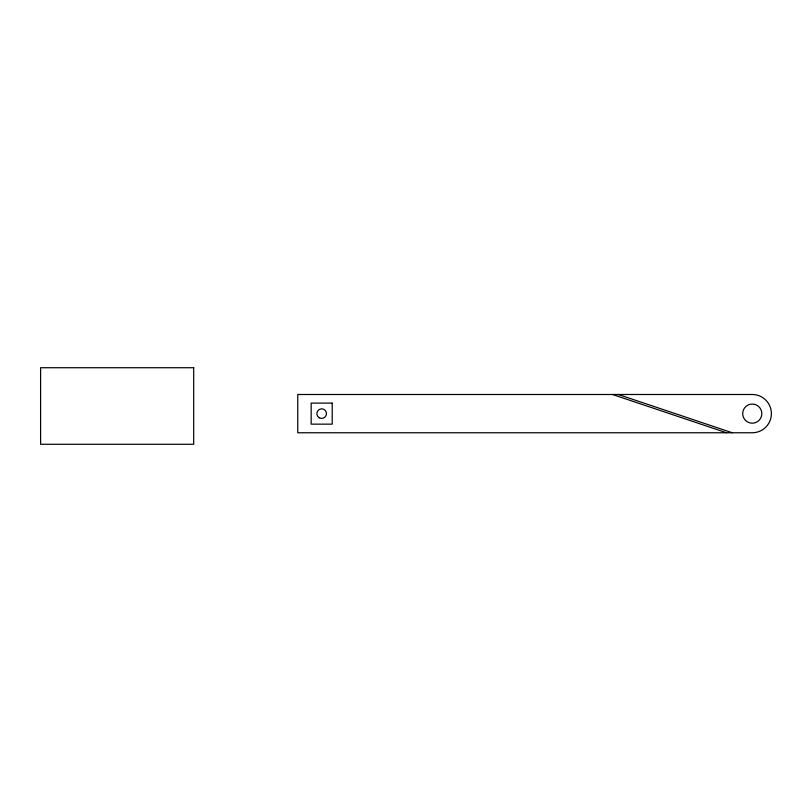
<?xml version="1.0" encoding="UTF-8"?>
<svg xmlns="http://www.w3.org/2000/svg" width="812" height="812" viewBox="0 0 812 812"><rect width="100%" height="100%" fill="white"/><g stroke="black" fill="none" stroke-linecap="round" stroke-linejoin="round"><path stroke-width="1.22" d="M618.277 394.49L732.272 432.766M612.532 394.49L726.537 432.766M193.692 367.724L40.6 367.724L40.6 444.276L193.692 444.276L193.692 367.724M752.267 394.49L297.76 394.49L297.76 432.766L752.267 432.766A19.133 19.133 0 0 0 771.4 413.633A19.133 19.133 0 0 0 752.267 394.49M332.209 403.107L311.158 403.107L311.158 424.148L332.209 424.148L332.209 403.107M319.289 417.774A4.781 4.781 0 0 0 326.465 413.633A4.781 4.781 0 0 0 319.289 409.481A4.781 4.781 0 0 0 319.289 417.774M745.497 420.393A9.571 9.571 0 0 0 761.504 416.109A9.571 9.571 0 0 0 749.791 404.386A9.571 9.571 0 0 0 745.497 420.393"/></g></svg>
